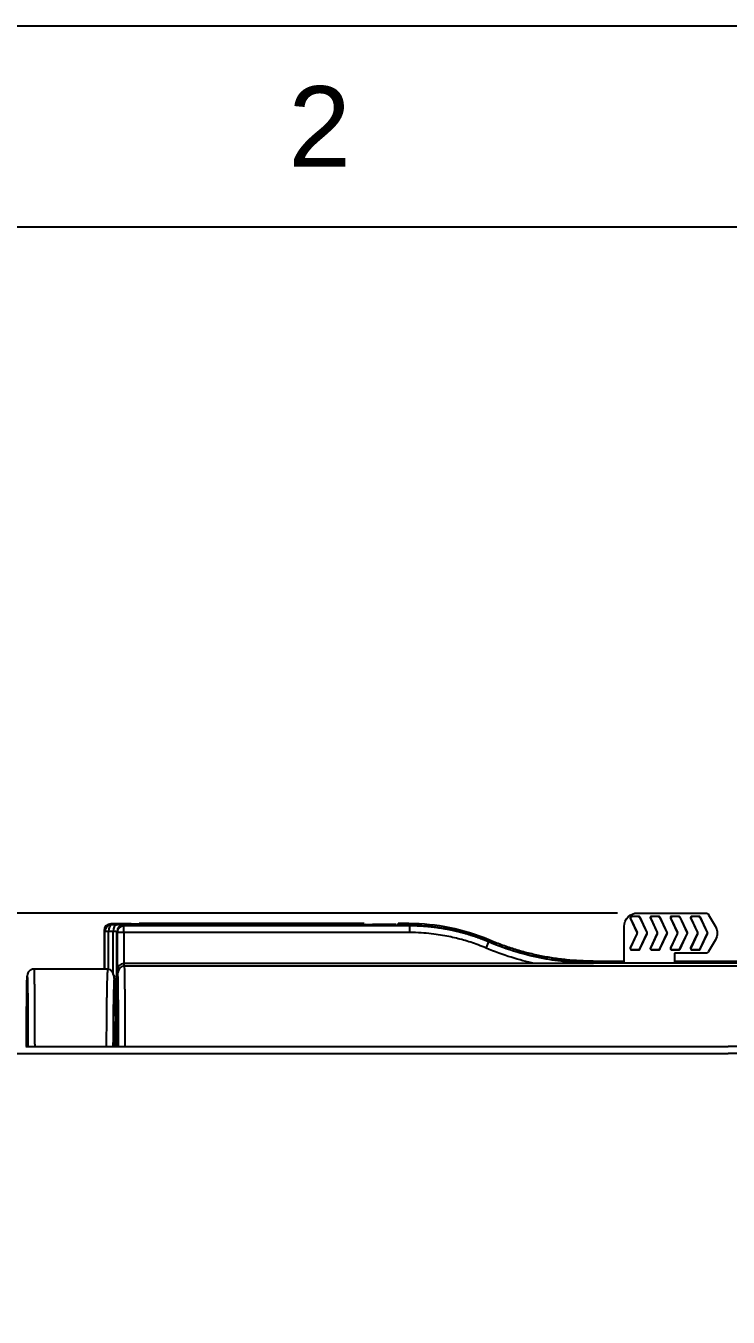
# Model space of a CAD drawing. Header units: millimetres. Extents: x 1301 to 1721, y -207 to 90.
# Drawn here: x 1371.1 to 1406, y 26.1 to 90.3 of the extents above; entities that cross this region are included whole.
import ezdxf

# ---------------------------------------------------------------- set-up
doc = ezdxf.new("R2010")
doc.units = ezdxf.units.MM
doc.layers.add('DIM', color=5, linetype='Continuous')
doc.layers.add('FORM', color=7, linetype='Continuous')
doc.styles.get("Standard").update_dxf_attribs({"font": 'arial.ttf'})
doc.dimstyles.new('사본 Standard', dxfattribs={"dimtxt": 2.5, "dimasz": 3, "dimexe": 1, "dimexo": 1, "dimgap": 0.9, "dimtad": 1, "dimdec": 1, "dimdsep": 46, "dimtxsty": 'Standard', "dimcen": 0.09, "dimclrd": 3, "dimclre": 3, "dimclrt": 2, "dimadec": 0, "dimazin": 0, "dimtfac": 1, "dimtdec": 1, "dimtmove": 0, "dimatfit": 3, "dimfxl": 1.25, "dimtolj": 1, "dimtzin": 0, "dimarcsym": 1})

# ---------------------------------------------------------------- blocks, each defined once
blk = doc.blocks.new('*D25')
at = {"layer": 'Defpoints', "color": 0, "transparency": 16777216}
for p in [(1401.494, 46.237), (1323.219, -117.69), (1405.994, -117.69)]:
    blk.add_point(p, dxfattribs=at)
at = {"layer": 'DIM', "linetype": 'ByBlock', "lineweight": -2, "transparency": 16777216}
for p, q in [((1400.494, 46.237), (1322.219, 46.237)), ((1323.219, 43.237), (1323.219, -114.69)), ((1404.994, -117.69), (1322.219, -117.69))]:
    blk.add_line(p, q, dxfattribs=at)
at = {"layer": 'DIM', "transparency": 16777216}
for points in [[(1322.719, 43.237), (1323.719, 43.237), (1323.219, 46.237)], [(1322.719, -114.69), (1323.719, -114.69), (1323.219, -117.69)]]:
    blk.add_solid(points, dxfattribs=at)
at = {"layer": 'DIM', "transparency": 16777216, "insert": (1320.188, -35.727), "char_height": 3, "attachment_point": 5, "rotation": 90}
blk.add_mtext('\\A1;491.7', dxfattribs=at)

msp = doc.modelspace()

# ---------------------------------------------------------------- linework, layer by layer
for p, q in [((1401.494, 46.237), (1404.88, 46.237)), ((1375.327, 45.709), (1376.327, 45.709)), ((1375.353, 45.657), (1375.327, 45.709)), ((1375.586, 45.653), (1375.353, 45.657)), ((1375.683, 45.664), (1375.655, 45.694)), ((1375.655, 45.665), (1375.655, 45.694)), ((1375.655, 45.694), (1376.327, 45.694)), ((1376.321, 45.653), (1375.655, 45.665)), ((1376.727, 45.686), (1375.894, 45.686)), ((1375.894, 45.686), (1375.894, 45.669)), ((1375.894, 45.661), (1375.894, 45.669)), ((1375.894, 45.669), (1376.561, 45.658)), ((1375.963, 45.598), (1375.955, 45.632)), ((1390.171, 45.598), (1375.963, 45.598)), ((1375.963, 45.265), (1375.963, 45.598)), ((1376.359, 45.616), (1376.321, 45.653)), ((1376.321, 45.616), (1376.321, 45.653)), ((1388.833, 45.616), (1376.321, 45.616)), ((1376.327, 45.709), (1376.35, 45.686)), ((1376.327, 45.694), (1376.327, 45.709)), ((1376.327, 45.694), (1376.335, 45.686)), ((1376.561, 45.658), (1376.561, 45.618)), ((1376.561, 45.616), (1376.561, 45.618)), ((1376.561, 45.618), (1388.594, 45.618)), ((1387.897, 45.709), (1376.727, 45.709)), ((1376.727, 45.709), (1376.727, 45.686)), ((1387.897, 45.709), (1387.927, 45.649)), ((1388.594, 45.649), (1387.927, 45.649)), ((1388.302, 45.649), (1388.327, 45.674)), ((1388.32, 45.649), (1388.327, 45.657)), ((1389.494, 45.674), (1388.327, 45.674)), ((1388.327, 45.674), (1388.327, 45.657)), ((1388.327, 45.657), (1388.833, 45.657)), ((1388.594, 45.618), (1388.594, 45.649)), ((1388.594, 45.616), (1388.594, 45.618)), ((1388.794, 45.616), (1388.833, 45.657)), ((1388.833, 45.657), (1388.833, 45.616)), ((1389.494, 45.616), (1389.494, 45.674)), ((1390.141, 45.616), (1389.494, 45.616)), ((1389.591, 45.709), (1389.561, 45.649)), ((1389.561, 45.649), (1389.561, 45.618)), ((1389.561, 45.618), (1390.132, 45.618)), ((1389.561, 45.616), (1389.561, 45.618)), ((1390.132, 45.709), (1389.591, 45.709)), ((1390.132, 45.618), (1390.132, 45.709)), ((1390.171, 45.265), (1390.171, 45.598)), ((1401.145, 45.967), (1401.131, 45.975)), ((1401.131, 45.975), (1401.463, 45.265)), ((1401.145, 45.967), (1401.472, 45.265)), ((1401.205, 46.061), (1401.192, 46.07)), ((1401.545, 46.07), (1401.192, 46.07)), ((1401.539, 46.061), (1401.205, 46.061)), ((1401.539, 46.061), (1401.545, 46.07)), ((1401.6, 46.023), (1401.605, 46.032)), ((1401.6, 46.023), (1401.953, 45.265)), ((1401.963, 45.265), (1401.605, 46.032)), ((1402.145, 45.967), (1402.131, 45.975)), ((1402.131, 45.975), (1402.463, 45.265)), ((1402.145, 45.967), (1402.472, 45.265)), ((1402.205, 46.061), (1402.192, 46.07)), ((1402.545, 46.07), (1402.192, 46.07)), ((1402.539, 46.061), (1402.205, 46.061)), ((1402.539, 46.061), (1402.545, 46.07)), ((1402.6, 46.023), (1402.605, 46.032)), ((1402.6, 46.023), (1402.953, 45.265)), ((1402.963, 45.265), (1402.605, 46.032)), ((1403.145, 45.967), (1403.131, 45.975)), ((1403.131, 45.975), (1403.463, 45.265)), ((1403.145, 45.967), (1403.472, 45.265)), ((1403.205, 46.061), (1403.192, 46.07)), ((1403.545, 46.07), (1403.192, 46.07)), ((1403.539, 46.061), (1403.205, 46.061)), ((1403.539, 46.061), (1403.545, 46.07)), ((1403.6, 46.023), (1403.605, 46.032)), ((1403.6, 46.023), (1403.953, 45.265)), ((1403.963, 45.265), (1403.605, 46.032)), ((1404.145, 45.967), (1404.131, 45.975)), ((1404.131, 45.975), (1404.463, 45.265)), ((1404.145, 45.967), (1404.472, 45.265)), ((1404.205, 46.061), (1404.192, 46.07)), ((1404.545, 46.07), (1404.192, 46.07)), ((1404.539, 46.061), (1404.205, 46.061)), ((1404.539, 46.061), (1404.545, 46.07)), ((1404.6, 46.023), (1404.605, 46.032)), ((1404.6, 46.023), (1404.953, 45.265)), ((1404.963, 45.265), (1404.605, 46.032)), ((1405.024, 46.153), (1405.361, 45.57)), ((1374.994, 43.444), (1374.994, 45.376)), ((1375.02, 45.324), (1374.994, 45.376)), ((1375.02, 43.444), (1375.02, 45.324)), ((1375.204, 45.324), (1375.02, 45.324)), ((1375.204, 43.431), (1375.204, 45.324)), ((1375.437, 45.32), (1375.204, 45.324)), ((1375.437, 43.186), (1375.437, 45.32)), ((1375.63, 45.265), (1375.621, 45.299)), ((1375.621, 39.594), (1375.621, 45.299)), ((1375.963, 45.265), (1375.63, 45.265)), ((1375.63, 45.265), (1375.63, 43.403)), ((1390.171, 45.265), (1375.963, 45.265)), ((1400.827, 43.754), (1400.827, 45.57)), ((1401.463, 45.209), (1401.131, 44.498)), ((1401.145, 44.507), (1401.472, 45.209)), ((1401.463, 45.265), (1401.472, 45.265)), ((1401.463, 45.209), (1401.472, 45.209)), ((1401.6, 44.45), (1401.953, 45.209)), ((1401.605, 44.442), (1401.963, 45.209)), ((1401.953, 45.265), (1401.963, 45.265)), ((1401.953, 45.209), (1401.963, 45.209)), ((1402.463, 45.209), (1402.131, 44.498)), ((1402.145, 44.507), (1402.472, 45.209)), ((1402.463, 45.265), (1402.472, 45.265)), ((1402.463, 45.209), (1402.472, 45.209)), ((1402.6, 44.45), (1402.953, 45.209)), ((1402.605, 44.442), (1402.963, 45.209)), ((1402.953, 45.265), (1402.963, 45.265)), ((1402.953, 45.209), (1402.963, 45.209)), ((1403.463, 45.209), (1403.131, 44.498)), ((1403.145, 44.507), (1403.472, 45.209)), ((1403.463, 45.265), (1403.472, 45.265)), ((1403.463, 45.209), (1403.472, 45.209)), ((1403.6, 44.45), (1403.953, 45.209)), ((1403.605, 44.442), (1403.963, 45.209)), ((1403.953, 45.265), (1403.963, 45.265)), ((1403.953, 45.209), (1403.963, 45.209)), ((1404.463, 45.209), (1404.131, 44.498)), ((1404.145, 44.507), (1404.472, 45.209)), ((1404.463, 45.265), (1404.472, 45.265)), ((1404.463, 45.209), (1404.472, 45.209)), ((1404.6, 44.45), (1404.953, 45.209)), ((1404.605, 44.442), (1404.963, 45.209)), ((1404.953, 45.265), (1404.963, 45.265)), ((1404.953, 45.209), (1404.963, 45.209)), ((1393.961, 44.493), (1394.092, 44.8)), ((1394.063, 44.818), (1394.099, 44.902)), ((1401.145, 44.507), (1401.131, 44.498)), ((1401.205, 44.412), (1401.192, 44.403)), ((1401.192, 44.403), (1401.545, 44.403)), ((1401.539, 44.412), (1401.205, 44.412)), ((1401.539, 44.412), (1401.545, 44.403)), ((1401.6, 44.45), (1401.605, 44.442)), ((1402.145, 44.507), (1402.131, 44.498)), ((1402.205, 44.412), (1402.192, 44.403)), ((1402.192, 44.403), (1402.545, 44.403)), ((1402.539, 44.412), (1402.205, 44.412)), ((1402.539, 44.412), (1402.545, 44.403)), ((1402.6, 44.45), (1402.605, 44.442)), ((1403.145, 44.507), (1403.131, 44.498)), ((1403.205, 44.412), (1403.192, 44.403)), ((1403.192, 44.403), (1403.545, 44.403)), ((1403.539, 44.412), (1403.205, 44.412)), ((1403.539, 44.412), (1403.545, 44.403)), ((1403.6, 44.45), (1403.605, 44.442)), ((1404.145, 44.507), (1404.131, 44.498)), ((1404.205, 44.412), (1404.192, 44.403)), ((1404.192, 44.403), (1404.545, 44.403)), ((1404.539, 44.412), (1404.205, 44.412)), ((1404.539, 44.412), (1404.545, 44.403)), ((1404.6, 44.45), (1404.605, 44.442)), ((1405.361, 44.903), (1405.024, 44.32)), ((1375.995, 43.608), (1375.965, 43.725)), ((1396.367, 43.725), (1375.965, 43.725)), ((1399.291, 43.845), (1400.827, 43.845)), ((1399.291, 43.754), (1412.696, 43.754)), ((1399.291, 43.754), (1399.661, 43.754)), ((1399.661, 43.754), (1399.661, 43.812)), ((1399.661, 43.812), (1400.827, 43.812)), ((1403.327, 44.237), (1403.327, 43.754)), ((1404.88, 44.237), (1403.327, 44.237)), ((1403.327, 43.845), (1408.66, 43.845)), ((1375.16, 43.445), (1371.448, 43.445)), ((1375.662, 43.275), (1375.63, 43.403)), ((1375.995, 43.608), (1435.993, 43.608)), ((1371.158, 42.77), (1371.158, 41.65)), ((1371.163, 41.65), (1371.163, 42.77)), ((1375.648, 42.695), (1375.63, 42.695)), ((1375.63, 41.26), (1375.63, 42.695)), ((1375.632, 42.895), (1375.646, 42.837)), ((1371.158, 41.82), (1371.138, 41.82)), ((1371.145, 41.03), (1371.138, 41.82)), ((1371.183, 41.832), (1371.176, 41.038)), ((1371.135, 41.466), (1371.142, 40.676)), ((1371.181, 41.65), (1371.163, 41.65)), ((1371.179, 40.685), (1371.186, 41.479)), ((1375.634, 41.26), (1375.63, 41.26)), ((1371.19, 40.685), (1371.179, 40.685))]:
    msp.add_line(p, q)
at = {"extrusion": (6.12323e-17, -1.38778e-14, -1)}
msp.add_arc((-1401.494, 45.57), 0.667, 0, 90, dxfattribs=at)
at = {"extrusion": (0, 0, -1)}
for centre, radius, start, end in [((-1404.88, 46.07), 0.167, 90, 150), ((-1404.783, 45.237), 0.667, 150, 210), ((-1404.88, 44.403), 0.167, 210, 270)]:
    msp.add_arc(centre, radius, start, end, dxfattribs=at)
for radius in [10.153, 10.061]:
    msp.add_arc((1390.132, 35.556), radius, 67.00062, 90)
for centre, major_axis, ratio, start_param, end_param in [((1375.327, 45.375), (-0.149, 0.298), 0.999239, 5.176219, 6.746407), ((1401.206, 45.994), (0.057, -0.0363), 0.987001, 2.143974, 4.139212), ((1401.539, 45.994), (-0.036, -0.0565), 0.994663, 2.576783, 3.706402), ((1402.206, 45.994), (0.057, -0.0363), 0.987001, 2.143974, 4.139212), ((1402.539, 45.994), (-0.036, -0.0565), 0.994663, 2.576783, 3.706402), ((1403.206, 45.994), (0.057, -0.0363), 0.987001, 2.143974, 4.139212), ((1403.539, 45.994), (-0.036, -0.0565), 0.994663, 2.576783, 3.706402), ((1404.206, 45.994), (0.057, -0.0363), 0.987001, 2.143974, 4.139212), ((1404.539, 45.994), (-0.036, -0.0565), 0.994663, 2.576783, 3.706402), ((1401.206, 44.479), (0.057, 0.0363), 0.987001, 2.143974, 4.139212), ((1401.539, 44.479), (-0.036, 0.0565), 0.994663, 2.576783, 3.706402), ((1402.206, 44.479), (0.057, 0.0363), 0.987001, 2.143974, 4.139212), ((1402.539, 44.479), (-0.036, 0.0565), 0.994663, 2.576783, 3.706402), ((1403.206, 44.479), (0.057, 0.0363), 0.987001, 2.143974, 4.139212), ((1403.539, 44.479), (-0.036, 0.0565), 0.994663, 2.576783, 3.706402), ((1404.206, 44.479), (0.057, 0.0363), 0.987001, 2.143974, 4.139212), ((1404.539, 44.479), (-0.036, 0.0565), 0.994663, 2.576783, 3.706402)]:
    msp.add_ellipse(centre, major_axis=major_axis, ratio=ratio, start_param=start_param, end_param=end_param, dxfattribs=at)
for centre, major_axis, ratio, start_param, end_param in [((1375.353, 45.324), (-0.298, -0.149), 0.999239, 4.249168, 5.819355), ((1375.353, 45.324), (-0.006, -0.333), 0.447159, 3.18062, 4.720196), ((1375.586, 45.32), (-0.006, -0.333), 0.447159, 3.18062, 4.720195), ((1375.955, 45.299), (-0.323, -0.081), 0.999353, 4.467652, 6.038147), ((1375.963, 45.265), (0.323, 0.081), 0.999353, 1.32606, 2.896551), ((1401.192, 46.003), (0.057, -0.0363), 0.987001, 2.143974, 4.139212), ((1401.545, 46.003), (-0.036, -0.0565), 0.994663, 2.576783, 3.706402), ((1402.192, 46.003), (0.057, -0.0363), 0.987001, 2.143974, 4.139212), ((1402.545, 46.003), (-0.036, -0.0565), 0.994663, 2.576783, 3.706402), ((1403.192, 46.003), (0.057, -0.0363), 0.987001, 2.143974, 4.139212), ((1403.545, 46.003), (-0.036, -0.0565), 0.994663, 2.576783, 3.706402), ((1404.192, 46.003), (0.057, -0.0363), 0.987001, 2.143974, 4.139212), ((1404.545, 46.003), (-0.036, -0.0565), 0.994663, 2.576783, 3.706402), ((1401.412, 45.237), (-0.067, 0), 0.995373, 2.707034, 3.576151), ((1401.902, 45.237), (-0.067, 0), 0.995373, 2.707034, 3.576151), ((1402.412, 45.237), (-0.067, 0), 0.995373, 2.707034, 3.576151), ((1402.902, 45.237), (-0.067, 0), 0.995373, 2.707034, 3.576151), ((1403.412, 45.237), (-0.067, 0), 0.995373, 2.707034, 3.576151), ((1403.902, 45.237), (-0.067, 0), 0.995373, 2.707034, 3.576151), ((1404.412, 45.237), (-0.067, 0), 0.995373, 2.707034, 3.576151), ((1404.902, 45.237), (-0.067, 0), 0.995373, 2.707034, 3.576151), ((1401.192, 44.47), (0.057, 0.0363), 0.987001, 2.143974, 4.139212), ((1401.545, 44.47), (-0.036, 0.0565), 0.994663, 2.576783, 3.706402), ((1402.192, 44.47), (0.057, 0.0363), 0.987001, 2.143974, 4.139212), ((1402.545, 44.47), (-0.036, 0.0565), 0.994663, 2.576783, 3.706402), ((1403.192, 44.47), (0.057, 0.0363), 0.987001, 2.143974, 4.139212), ((1403.545, 44.47), (-0.036, 0.0565), 0.994663, 2.576783, 3.706402), ((1404.192, 44.47), (0.057, 0.0363), 0.987001, 2.143974, 4.139212), ((1404.545, 44.47), (-0.036, 0.0565), 0.994663, 2.576783, 3.706402), ((1375.963, 43.403), (0.331, 0.041), 0.964653, 1.448427, 3.014709), ((1375.995, 43.275), (-0.323, -0.081), 0.999353, 4.467652, 6.038144), ((1371.161, 38.945), (0, 3.833), 0.008727, 0.065264, 0.722384), ((1371.161, 38.945), (0, 3.833), 0.008727, 5.5653, 6.217922), ((1375.632, 42.695), (0, 0.2), 0.008727, 6.248279, 7.853982), ((1375.661, 38.945), (0, 3.833), 0.008727, 0.414221, 0.959162), ((1375.646, 42.637), (0, 0.2), 0.008727, 3.555813, 6.248279), ((1375.661, 38.945), (0, 3.392), 0.008727, 0, 1.377048), ((1375.661, 38.945), (0, 3.392), 0.008727, 4.908199, 6.283185), ((1371.161, 38.945), (0, 3.833), 0.008727, 0.852911, 1.39837), ((1371.161, 38.945), (0, 2.717), 0.008727, 0.092155, 0.695493), ((1371.161, 38.945), (0, 2.717), 0.008727, 5.592192, 6.19103), ((1371.161, 38.945), (0, 3.833), 0.008727, 4.885359, 5.434773), ((1375.632, 41.26), (0, 0.2), 0.008727, 1.570796, 4.100754), ((1371.161, 38.945), (0, 2.717), 0.008727, 0.879803, 1.328819), ((1371.161, 38.945), (0, 1.883), 0.008727, 0, 1.216729), ((1371.161, 38.945), (0, 1.883), 0.008727, 5.075243, 6.283185), ((1371.161, 38.945), (0, 2.717), 0.008727, 4.959319, 5.407882), ((1375.494, 38.945), (0, 1.883), 0.017455, 0, 1.207942), ((1375.494, 38.945), (0, 1.883), 0.017455, 5.066456, 6.283185)]:
    msp.add_ellipse(centre, major_axis=major_axis, ratio=ratio, start_param=start_param, end_param=end_param)
at = {"extrusion": (6.12323e-17, -1.38778e-14, -1)}
for centre in [(1401.402, 45.237), (1401.892, 45.237), (1402.402, 45.237), (1402.892, 45.237), (1403.402, 45.237), (1403.892, 45.237), (1404.402, 45.237), (1404.892, 45.237)]:
    msp.add_ellipse(centre, major_axis=(-0.067, 0), ratio=0.995373, start_param=2.707034, end_param=3.576151, dxfattribs=at)
for points, degree in [([(1375.746, 45.649), (1375.638, 45.653), (1375.533, 45.63)], 2), ([(1390.171, 45.598), (1390.166, 45.601), (1390.156, 45.607), (1390.146, 45.613), (1390.141, 45.616)], 3), ([(1375.963, 45.265), (1375.965, 43.725)], 1), ([(1393.961, 44.493), (1393.831, 44.549), (1393.573, 44.652), (1393.194, 44.784), (1392.839, 44.893), (1392.491, 44.985), (1392.117, 45.07), (1391.705, 45.146), (1391.249, 45.209), (1390.743, 45.253), (1390.368, 45.265), (1390.171, 45.265)], 3), ([(1396.367, 43.725), (1395.994, 43.807), (1395.219, 44.01), (1394.388, 44.312), (1393.961, 44.493)], 3), ([(1394.092, 44.8), (1394.087, 44.803), (1394.077, 44.809), (1394.068, 44.815), (1394.063, 44.818)], 3), ([(1399.291, 43.754), (1399.291, 43.784), (1399.291, 43.815), (1399.291, 43.845)], 3), ([(1399.32, 43.736), (1399.311, 43.742), (1399.301, 43.748), (1399.291, 43.754)], 3), ([(1375.698, 39.599), (1375.698, 39.771), (1375.697, 39.941), (1375.697, 40.109)], 3), ([(1370.588, 39.259), (1382.389, 39.259), (1394.192, 39.259), (1405.994, 39.259)], 3), ([(1371.091, 39.594), (1373.847, 39.594), (1379.435, 39.594), (1388.024, 39.594), (1396.889, 39.594), (1402.934, 39.594), (1405.994, 39.594)], 3), ([(1440.897, 39.594), (1438.141, 39.594), (1432.553, 39.594), (1423.963, 39.594), (1415.099, 39.594), (1409.054, 39.594), (1405.994, 39.594)], 3), ([(1441.4, 39.259), (1429.599, 39.259), (1417.795, 39.259), (1405.994, 39.259)], 3)]:
    msp.add_open_spline(points, degree=degree)
for points, degree, knots in [([(1375.746, 45.649), (1375.739, 45.649), (1375.726, 45.65), (1375.704, 45.65), (1375.683, 45.651), (1375.663, 45.651), (1375.645, 45.652), (1375.628, 45.652), (1375.612, 45.653), (1375.599, 45.653), (1375.59, 45.653), (1375.586, 45.653)], 3, [0, 0, 0, 0, 0.13794, 0.285351, 0.421464, 0.546247, 0.659682, 0.761765, 0.852503, 0.931909, 1, 1, 1, 1]), ([(1375.955, 45.632), (1375.955, 45.632), (1375.955, 45.633), (1375.954, 45.633), (1375.954, 45.633), (1375.954, 45.633), (1375.953, 45.634), (1375.953, 45.634), (1375.952, 45.634), (1375.952, 45.634), (1375.951, 45.635), (1375.95, 45.635), (1375.949, 45.635), (1375.949, 45.635), (1375.947, 45.636), (1375.946, 45.636), (1375.945, 45.636), (1375.944, 45.636), (1375.943, 45.637), (1375.941, 45.637), (1375.94, 45.637), (1375.938, 45.637), (1375.937, 45.638), (1375.935, 45.638), (1375.933, 45.638), (1375.931, 45.638), (1375.929, 45.639), (1375.927, 45.639), (1375.925, 45.639), (1375.923, 45.639), (1375.921, 45.639), (1375.919, 45.64), (1375.916, 45.64), (1375.914, 45.64), (1375.911, 45.64), (1375.909, 45.641), (1375.906, 45.641), (1375.904, 45.641), (1375.901, 45.641), (1375.898, 45.642), (1375.895, 45.642), (1375.886, 45.643), (1375.869, 45.644), (1375.848, 45.645), (1375.832, 45.646), (1375.821, 45.646), (1375.808, 45.647), (1375.792, 45.647), (1375.772, 45.648), (1375.756, 45.649), (1375.747, 45.649), (1375.746, 45.649)], 3, [0, 0, 0, 0, 0.013309, 0.026623, 0.03994, 0.053262, 0.066587, 0.079915, 0.093246, 0.10658, 0.119917, 0.133256, 0.146598, 0.159941, 0.173286, 0.186632, 0.199979, 0.213328, 0.226677, 0.240026, 0.253376, 0.266725, 0.280075, 0.293424, 0.306772, 0.32012, 0.333467, 0.346813, 0.360157, 0.373501, 0.386844, 0.400185, 0.413526, 0.426867, 0.440206, 0.453545, 0.466883, 0.480221, 0.493558, 0.506895, 0.520231, 0.533567, 0.630634, 0.727676, 0.752681, 0.785473, 0.826056, 0.874435, 0.930621, 0.992458, 1, 1, 1, 1]), ([(1394.063, 44.818), (1393.753, 44.949), (1393.438, 45.065), (1392.958, 45.214), (1392.797, 45.259), (1392.594, 45.312), (1392.553, 45.322), (1392.471, 45.342), (1392.43, 45.351), (1392.308, 45.38), (1392.225, 45.397), (1391.979, 45.448), (1391.813, 45.477), (1391.564, 45.515), (1391.481, 45.526), (1391.356, 45.542), (1391.314, 45.547), (1391.231, 45.557), (1391.189, 45.561), (1390.813, 45.599), (1390.478, 45.616), (1390.141, 45.616)], 3, [0, 0, 0, 0, 0.25, 0.25, 0.375, 0.375, 0.40625, 0.40625, 0.4375, 0.4375, 0.5, 0.5, 0.625, 0.625, 0.6875, 0.6875, 0.71875, 0.71875, 0.75, 0.75, 1, 1, 1, 1]), ([(1394.092, 44.8), (1394.083, 44.804), (1394.065, 44.812), (1394.038, 44.823), (1394.011, 44.834), (1393.984, 44.845), (1393.957, 44.856), (1393.93, 44.867), (1393.903, 44.878), (1393.876, 44.889), (1393.849, 44.9), (1393.822, 44.91), (1393.795, 44.921), (1393.768, 44.931), (1393.742, 44.941), (1393.715, 44.951), (1393.688, 44.961), (1393.661, 44.971), (1393.635, 44.981), (1393.608, 44.991), (1393.581, 45.001), (1393.554, 45.01), (1393.528, 45.02), (1393.501, 45.029), (1393.475, 45.038), (1393.448, 45.048), (1393.422, 45.057), (1393.395, 45.066), (1393.369, 45.075), (1393.342, 45.084), (1393.316, 45.092), (1393.289, 45.101), (1393.263, 45.11), (1393.237, 45.118), (1393.21, 45.126), (1393.184, 45.135), (1393.158, 45.143), (1393.132, 45.151), (1393.105, 45.159), (1393.079, 45.167), (1393.053, 45.175), (1393.027, 45.183), (1393.001, 45.191), (1392.975, 45.198), (1392.949, 45.206), (1392.923, 45.213), (1392.897, 45.221), (1392.871, 45.228), (1392.845, 45.235), (1392.819, 45.242), (1392.793, 45.249), (1392.768, 45.256), (1392.742, 45.263), (1392.716, 45.27), (1392.691, 45.276), (1392.665, 45.283), (1392.639, 45.29), (1392.614, 45.296), (1392.588, 45.302), (1392.563, 45.309), (1392.537, 45.315), (1392.512, 45.321), (1392.486, 45.327), (1392.461, 45.333), (1392.436, 45.339), (1392.41, 45.345), (1392.385, 45.351), (1392.36, 45.356), (1392.335, 45.362), (1392.31, 45.367), (1392.285, 45.373), (1392.26, 45.378), (1392.235, 45.383), (1392.21, 45.389), (1392.185, 45.394), (1392.16, 45.399), (1392.135, 45.404), (1392.11, 45.409), (1392.085, 45.414), (1392.061, 45.418), (1392.036, 45.423), (1392.011, 45.428), (1391.987, 45.432), (1391.962, 45.437), (1391.938, 45.441), (1391.913, 45.446), (1391.889, 45.45), (1391.864, 45.454), (1391.84, 45.458), (1391.816, 45.462), (1391.791, 45.466), (1391.767, 45.47), (1391.743, 45.474), (1391.719, 45.478), (1391.695, 45.482), (1391.671, 45.485), (1391.647, 45.489), (1391.623, 45.492), (1391.599, 45.496), (1391.575, 45.499), (1391.551, 45.503), (1391.528, 45.506), (1391.504, 45.509), (1391.48, 45.512), (1391.457, 45.515), (1391.433, 45.518), (1391.409, 45.521), (1391.386, 45.524), (1391.363, 45.527), (1391.339, 45.53), (1391.316, 45.532), (1391.292, 45.535), (1391.269, 45.538), (1391.246, 45.54), (1391.223, 45.543), (1391.2, 45.545), (1391.177, 45.547), (1391.154, 45.55), (1391.131, 45.552), (1391.108, 45.554), (1391.085, 45.556), (1391.062, 45.558), (1391.039, 45.56), (1391.017, 45.562), (1390.994, 45.564), (1390.971, 45.566), (1390.949, 45.568), (1390.926, 45.57), (1390.904, 45.571), (1390.881, 45.573), (1390.859, 45.574), (1390.837, 45.576), (1390.814, 45.577), (1390.792, 45.579), (1390.77, 45.58), (1390.748, 45.581), (1390.726, 45.583), (1390.704, 45.584), (1390.682, 45.585), (1390.66, 45.586), (1390.638, 45.587), (1390.616, 45.588), (1390.595, 45.589), (1390.573, 45.59), (1390.551, 45.591), (1390.53, 45.592), (1390.508, 45.592), (1390.487, 45.593), (1390.465, 45.594), (1390.444, 45.594), (1390.423, 45.595), (1390.401, 45.595), (1390.38, 45.596), (1390.359, 45.596), (1390.338, 45.597), (1390.317, 45.597), (1390.296, 45.597), (1390.275, 45.597), (1390.254, 45.598), (1390.233, 45.598), (1390.212, 45.598), (1390.191, 45.598), (1390.178, 45.598), (1390.171, 45.598)], 3, [0, 0, 0, 0, 0.007287, 0.01456, 0.02182, 0.029066, 0.0363, 0.043519, 0.050726, 0.057919, 0.065098, 0.072264, 0.079417, 0.086556, 0.093682, 0.100794, 0.107893, 0.114979, 0.12205, 0.129109, 0.136154, 0.143185, 0.150203, 0.157208, 0.164199, 0.171176, 0.178141, 0.185091, 0.192029, 0.198952, 0.205863, 0.21276, 0.219643, 0.226513, 0.23337, 0.240213, 0.247042, 0.253859, 0.260661, 0.267451, 0.274227, 0.280989, 0.287738, 0.294473, 0.301195, 0.307904, 0.314599, 0.321281, 0.327949, 0.334604, 0.341245, 0.347873, 0.354488, 0.361089, 0.367676, 0.37425, 0.380811, 0.387358, 0.393892, 0.400412, 0.406919, 0.413413, 0.419893, 0.426359, 0.432812, 0.439252, 0.445678, 0.452091, 0.45849, 0.464876, 0.471249, 0.477608, 0.483953, 0.490285, 0.496604, 0.502909, 0.509201, 0.515479, 0.521744, 0.527996, 0.534234, 0.540458, 0.546669, 0.552867, 0.559051, 0.565222, 0.571379, 0.577523, 0.583654, 0.589771, 0.595874, 0.601964, 0.608041, 0.614104, 0.620154, 0.62619, 0.632213, 0.638223, 0.644219, 0.650201, 0.65617, 0.662126, 0.668068, 0.673997, 0.679912, 0.685814, 0.691703, 0.697578, 0.703439, 0.709287, 0.715122, 0.720943, 0.726751, 0.732545, 0.738326, 0.744094, 0.749848, 0.755588, 0.761315, 0.767029, 0.772729, 0.778416, 0.784089, 0.789749, 0.795395, 0.801028, 0.806648, 0.812254, 0.817847, 0.823426, 0.828992, 0.834544, 0.840083, 0.845609, 0.851121, 0.85662, 0.862105, 0.867577, 0.873036, 0.878481, 0.883912, 0.889331, 0.894735, 0.900127, 0.905504, 0.910869, 0.91622, 0.921557, 0.926881, 0.932191, 0.937488, 0.942772, 0.948042, 0.953299, 0.958542, 0.963771, 0.968987, 0.97419, 0.979379, 0.984554, 0.989716, 0.994865, 1, 1, 1, 1]), ([(1375.621, 45.299), (1375.621, 45.299), (1375.621, 45.3), (1375.621, 45.3), (1375.621, 45.3), (1375.621, 45.301), (1375.62, 45.301), (1375.62, 45.301), (1375.619, 45.302), (1375.619, 45.302), (1375.618, 45.302), (1375.617, 45.303), (1375.617, 45.303), (1375.616, 45.303), (1375.615, 45.304), (1375.614, 45.304), (1375.613, 45.304), (1375.612, 45.304), (1375.611, 45.305), (1375.61, 45.305), (1375.608, 45.305), (1375.607, 45.306), (1375.606, 45.306), (1375.604, 45.306), (1375.603, 45.307), (1375.601, 45.307), (1375.6, 45.307), (1375.598, 45.307), (1375.597, 45.308), (1375.595, 45.308), (1375.593, 45.308), (1375.592, 45.308), (1375.59, 45.309), (1375.588, 45.309), (1375.586, 45.309), (1375.584, 45.309), (1375.582, 45.31), (1375.58, 45.31), (1375.578, 45.31), (1375.576, 45.31), (1375.574, 45.311), (1375.572, 45.311), (1375.57, 45.311), (1375.568, 45.311), (1375.566, 45.312), (1375.564, 45.312), (1375.561, 45.312), (1375.559, 45.312), (1375.557, 45.313), (1375.555, 45.313), (1375.552, 45.313), (1375.55, 45.313), (1375.548, 45.313), (1375.545, 45.314), (1375.543, 45.314), (1375.541, 45.314), (1375.538, 45.314), (1375.536, 45.314), (1375.533, 45.315), (1375.531, 45.315), (1375.529, 45.315), (1375.526, 45.315), (1375.524, 45.315), (1375.521, 45.315), (1375.519, 45.316), (1375.516, 45.316), (1375.514, 45.316), (1375.511, 45.316), (1375.509, 45.316), (1375.506, 45.316), (1375.504, 45.317), (1375.501, 45.317), (1375.499, 45.317), (1375.496, 45.317), (1375.494, 45.317), (1375.491, 45.317), (1375.489, 45.318), (1375.486, 45.318), (1375.484, 45.318), (1375.481, 45.318), (1375.479, 45.318), (1375.476, 45.318), (1375.474, 45.318), (1375.471, 45.318), (1375.469, 45.319), (1375.466, 45.319), (1375.464, 45.319), (1375.461, 45.319), (1375.459, 45.319), (1375.456, 45.319), (1375.454, 45.319), (1375.451, 45.319), (1375.449, 45.319), (1375.447, 45.32), (1375.444, 45.32), (1375.442, 45.32), (1375.44, 45.32), (1375.438, 45.32), (1375.437, 45.32)], 3, [0, 0, 0, 0, 0.013658, 0.027248, 0.040769, 0.054223, 0.067608, 0.080924, 0.094173, 0.107353, 0.120465, 0.133508, 0.146484, 0.159391, 0.17223, 0.185, 0.197703, 0.210337, 0.222903, 0.2354, 0.247829, 0.260191, 0.272483, 0.284708, 0.296864, 0.308952, 0.320972, 0.332923, 0.344807, 0.356622, 0.368369, 0.380047, 0.391657, 0.403199, 0.414673, 0.426079, 0.437416, 0.448685, 0.459886, 0.471018, 0.482083, 0.493079, 0.504007, 0.514866, 0.525658, 0.536381, 0.547036, 0.557622, 0.568141, 0.578591, 0.588973, 0.599287, 0.609533, 0.61971, 0.629819, 0.63986, 0.649833, 0.659737, 0.669573, 0.679341, 0.689041, 0.698673, 0.708236, 0.717731, 0.727158, 0.736517, 0.745808, 0.75503, 0.764184, 0.77327, 0.782288, 0.791238, 0.800119, 0.808932, 0.817677, 0.826354, 0.834963, 0.843503, 0.851976, 0.86038, 0.868716, 0.876984, 0.885183, 0.893315, 0.901378, 0.909373, 0.9173, 0.925159, 0.93295, 0.940672, 0.948327, 0.955913, 0.963431, 0.970881, 0.978263, 0.985577, 0.992822, 1, 1, 1, 1]), ([(1399.291, 43.754), (1399.067, 43.754), (1398.62, 43.765), (1398.174, 43.799), (1397.84, 43.832), (1397.729, 43.845), (1397.506, 43.873), (1397.395, 43.888), (1397.063, 43.939), (1396.623, 44.017), (1396.186, 44.117), (1395.915, 44.187), (1395.861, 44.201), (1395.753, 44.23), (1395.699, 44.245), (1395.537, 44.291), (1395.43, 44.323), (1395.109, 44.422), (1394.686, 44.566), (1394.269, 44.73), (1394.063, 44.818)], 3, [0, 0, 0, 0, 0.125, 0.25, 0.25, 0.3125, 0.3125, 0.375, 0.375, 0.5, 0.625, 0.625, 0.65625, 0.65625, 0.6875, 0.6875, 0.75, 0.75, 0.875, 1, 1, 1, 1]), ([(1399.32, 43.736), (1399.231, 43.736), (1398.786, 43.74), (1397.944, 43.791), (1396.755, 43.964), (1395.445, 44.283), (1394.552, 44.605), (1394.092, 44.8)], 3, [0, 0, 0, 0, 0.049962, 0.248438, 0.470996, 0.720416, 1, 1, 1, 1]), ([(1399.291, 43.845), (1399.069, 43.845), (1398.625, 43.856), (1397.959, 43.906), (1397.297, 43.99), (1396.641, 44.107), (1395.99, 44.256), (1395.349, 44.438), (1394.717, 44.652), (1394.303, 44.815), (1394.099, 44.902)], 3, [0, 0, 0, 0, 0.124984, 0.249995, 0.375007, 0.500017, 0.625023, 0.750026, 0.875027, 1, 1, 1, 1]), ([(1399.32, 43.736), (1398.817, 43.733), (1398.516, 43.732), (1398.092, 43.729), (1397.755, 43.728), (1397.367, 43.726), (1397.037, 43.726), (1396.674, 43.725), (1396.367, 43.725)], 2, [0, 0, 0, 0.25, 0.25, 0.5, 0.5, 0.75, 0.75, 1, 1, 1]), ([(1371.125, 39.6), (1371.125, 39.743), (1371.126, 40.232), (1371.129, 41.028), (1371.134, 41.889), (1371.142, 42.556), (1371.149, 42.923), (1371.154, 43.04), (1371.155, 43.068)], 3, [0, 0, 0, 0, 0.080936, 0.283166, 0.485395, 0.687625, 0.889854, 1, 1, 1, 1]), ([(1371.155, 43.068), (1371.157, 43.091), (1371.161, 43.136), (1371.169, 43.048), (1371.178, 42.671), (1371.184, 42.179), (1371.187, 41.832), (1371.188, 41.733)], 3, [0, 0, 0, 0, 0.118772, 0.379612, 0.640452, 0.901292, 1, 1, 1, 1]), ([(1371.5, 43.444), (1371.476, 43.445), (1371.43, 43.441), (1371.372, 43.423), (1371.33, 43.402), (1371.302, 43.384), (1371.277, 43.365), (1371.218, 43.31), (1371.189, 43.245), (1371.167, 43.182), (1371.172, 43.153)], 3, [0, 0, 0, 0, 0.085655, 0.163741, 0.199655, 0.235034, 0.272726, 0.316359, 0.616503, 1, 1, 1, 1]), ([(1371.493, 43.445), (1371.494, 43.444), (1371.495, 43.441), (1371.497, 43.42), (1371.499, 43.392), (1371.502, 43.309), (1371.503, 43.254), (1371.507, 43.117), (1371.508, 43.036), (1371.511, 42.895), (1371.512, 42.845), (1371.513, 42.766), (1371.513, 42.725), (1371.514, 42.675), (1371.514, 42.65), (1371.515, 42.637), (1371.515, 42.631), (1371.515, 42.628), (1371.515, 42.626), (1371.515, 42.625), (1371.515, 42.625), (1371.515, 42.625), (1371.515, 42.624), (1371.515, 42.624), (1371.515, 42.624), (1371.516, 42.544), (1371.517, 42.458), (1371.519, 42.276), (1371.52, 42.179), (1371.522, 41.975), (1371.523, 41.867), (1371.524, 41.643), (1371.525, 41.526), (1371.526, 41.282), (1371.527, 41.156), (1371.528, 40.896), (1371.528, 40.762), (1371.529, 40.486), (1371.529, 40.345), (1371.53, 40.058), (1371.53, 39.911), (1371.53, 39.707), (1371.531, 39.652), (1371.531, 39.596)], 3, [0, 0, 0, 0, 0.038176, 0.038176, 0.115931, 0.115931, 0.193685, 0.193685, 0.27144, 0.27144, 0.310317, 0.310317, 0.329756, 0.339475, 0.344335, 0.346765, 0.34798, 0.348587, 0.348891, 0.349043, 0.349119, 0.349157, 0.349176, 0.349176, 0.349195, 0.349195, 0.426949, 0.426949, 0.504704, 0.504704, 0.582458, 0.582458, 0.660213, 0.660213, 0.737967, 0.737967, 0.815722, 0.815722, 0.893476, 0.893476, 0.971231, 0.971231, 1, 1, 1, 1]), ([(1375.167, 43.428), (1375.165, 43.435), (1375.164, 43.44), (1375.161, 43.446), (1375.159, 43.445), (1375.156, 43.437), (1375.151, 43.413), (1375.146, 43.356), (1375.139, 43.252), (1375.136, 43.186), (1375.13, 43.026), (1375.127, 42.933), (1375.122, 42.774), (1375.121, 42.717), (1375.119, 42.628), (1375.118, 42.583), (1375.117, 42.528), (1375.116, 42.5), (1375.116, 42.486), (1375.116, 42.479), (1375.115, 42.475), (1375.115, 42.473), (1375.115, 42.472), (1375.115, 42.472), (1375.115, 42.472), (1375.115, 42.472), (1375.115, 42.471), (1375.115, 42.471), (1375.114, 42.39), (1375.112, 42.303), (1375.109, 42.119), (1375.108, 42.022), (1375.105, 41.819), (1375.102, 41.606), (1375.099, 41.376), (1375.097, 41.138), (1375.096, 41.014), (1375.094, 40.76), (1375.093, 40.63), (1375.092, 40.362), (1375.091, 40.225), (1375.09, 39.946), (1375.089, 39.804), (1375.089, 39.638), (1375.089, 39.617), (1375.089, 39.595)], 3, [0, 0, 0, 0, 0.030386, 0.030386, 0.067262, 0.067262, 0.104138, 0.177889, 0.177889, 0.251641, 0.251641, 0.325393, 0.325393, 0.362269, 0.362269, 0.380707, 0.389926, 0.394535, 0.39684, 0.397992, 0.398568, 0.398857, 0.399001, 0.399073, 0.399109, 0.399127, 0.399127, 0.399145, 0.399145, 0.472896, 0.472896, 0.546648, 0.546648, 0.6204, 0.694152, 0.694152, 0.767903, 0.767903, 0.841655, 0.841655, 0.915407, 0.915407, 0.989158, 0.989158, 1, 1, 1, 1]), ([(1375.507, 42.836), (1375.506, 42.84), (1375.499, 42.965), (1375.466, 43.124), (1375.401, 43.308), (1375.293, 43.421), (1375.201, 43.442), (1375.151, 43.444)], 3, [0, 0, 0, 0, 0.010628, 0.347725, 0.606856, 0.815299, 1, 1, 1, 1]), ([(1375.524, 42.726), (1375.52, 42.832), (1375.51, 43.041), (1375.493, 43.159), (1375.474, 43.001), (1375.456, 42.565), (1375.441, 41.872), (1375.43, 41.031), (1375.424, 40.257), (1375.423, 39.79), (1375.422, 39.595)], 3, [0, 0, 0, 0, 0.092582, 0.226663, 0.360743, 0.494823, 0.628903, 0.762984, 0.897064, 1, 1, 1, 1]), ([(1375.697, 40.109), (1375.697, 40.177), (1375.696, 40.501), (1375.694, 41.058), (1375.69, 41.724), (1375.685, 42.296), (1375.679, 42.752), (1375.673, 43.065), (1375.667, 43.234), (1375.663, 43.269), (1375.662, 43.275)], 3, [0, 0, 0, 0, 0.036491, 0.174135, 0.311779, 0.449423, 0.587067, 0.724712, 0.862356, 1, 1, 1, 1]), ([(1376.031, 39.597), (1376.031, 39.668), (1376.031, 39.741), (1376.031, 39.929), (1376.031, 40.045), (1376.03, 40.28), (1376.03, 40.398), (1376.029, 40.636), (1376.029, 40.755), (1376.028, 40.994), (1376.027, 41.113), (1376.026, 41.35), (1376.026, 41.467), (1376.025, 41.699), (1376.024, 41.813), (1376.022, 42.036), (1376.022, 42.146), (1376.02, 42.357), (1376.019, 42.459), (1376.017, 42.655), (1376.016, 42.748), (1376.014, 42.924), (1376.013, 43.007), (1376.01, 43.158), (1376.009, 43.227), (1376.006, 43.351), (1376.005, 43.405), (1376.002, 43.495), (1376.001, 43.531), (1375.998, 43.585), (1375.997, 43.602), (1375.995, 43.608)], 3, [0, 0, 0, 0, 0.04352, 0.04352, 0.11184, 0.11184, 0.18016, 0.18016, 0.24848, 0.24848, 0.3168, 0.3168, 0.38512, 0.38512, 0.45344, 0.45344, 0.52176, 0.52176, 0.59008, 0.59008, 0.6584, 0.6584, 0.72672, 0.72672, 0.79504, 0.79504, 0.86336, 0.86336, 0.93168, 0.93168, 1, 1, 1, 1]), ([(1375.566, 39.601), (1375.565, 39.751), (1375.563, 40.256), (1375.557, 41.074), (1375.545, 41.948), (1375.534, 42.46), (1375.526, 42.679), (1375.524, 42.726)], 3, [0, 0, 0, 0, 0.110876, 0.379534, 0.648192, 0.91685, 1, 1, 1, 1]), ([(1371.188, 41.733), (1371.189, 41.571), (1371.192, 41.125), (1371.195, 40.381), (1371.196, 39.846), (1371.197, 39.596)], 3, [0, 0, 0, 0, 0.240203, 0.626644, 1, 1, 1, 1]), ([(1340.028, 27.489), (1340.232, 20.182), (1340.932, 5.791), (1342.502, -12.946), (1344.164, -28.411), (1345.618, -39.666), (1347.054, -49.203), (1348.722, -57.341), (1350.946, -64.953), (1355.567, -77.211), (1362.615, -89.879), (1374.37, -103.947), (1384.929, -112.292), (1396.395, -116.827), (1402.814, -117.69), (1405.994, -117.69)], 3, [0, 0, 0, 0, 0.126507, 0.249383, 0.325018, 0.394834, 0.445255, 0.491797, 0.538628, 0.581857, 0.717033, 0.7871, 0.890283, 0.947336, 1, 1, 1, 1]), ([(1377.535, -104.306), (1377.519, -104.292), (1377.482, -104.259), (1377.42, -104.204), (1377.347, -104.138), (1377.261, -104.062), (1377.164, -103.974), (1377.056, -103.876), (1376.935, -103.766), (1376.804, -103.646), (1376.66, -103.514), (1376.464, -103.333), (1376.226, -103.11), (1375.957, -102.857), (1375.709, -102.62), (1375.383, -102.307), (1374.961, -101.894), (1374.4, -101.335), (1373.876, -100.8), (1373.36, -100.263), (1372.879, -99.754), (1372.412, -99.249), (1371.998, -98.792), (1371.643, -98.396), (1371.288, -97.994), (1370.917, -97.569), (1370.516, -97.103), (1370.074, -96.581), (1369.591, -96.002), (1368.895, -95.15), (1368.1, -94.149), (1367.317, -93.128), (1366.807, -92.448), (1366.467, -91.988), (1366.207, -91.632), (1365.94, -91.262), (1365.674, -90.891), (1365.409, -90.517), (1365.082, -90.051), (1364.694, -89.49), (1364.248, -88.833), (1363.89, -88.298), (1363.605, -87.865), (1363.375, -87.514), (1363.105, -87.096), (1362.801, -86.622), (1362.479, -86.111), (1362.153, -85.586), (1361.892, -85.161), (1361.686, -84.821), (1361.523, -84.551), (1361.332, -84.233), (1361.115, -83.865), (1360.781, -83.294), (1360.395, -82.624), (1359.932, -81.8), (1359.472, -80.967), (1359.023, -80.131), (1358.644, -79.412), (1358.375, -78.892), (1358.185, -78.521), (1357.992, -78.139), (1357.767, -77.691), (1357.486, -77.12), (1357.21, -76.552), (1356.942, -75.99), (1356.684, -75.44), (1356.469, -74.977), (1356.286, -74.576), (1356.122, -74.214), (1355.928, -73.781), (1355.66, -73.175), (1355.363, -72.491), (1354.929, -71.468), (1354.515, -70.459), (1354.112, -69.439), (1353.837, -68.728), (1353.596, -68.091), (1353.369, -67.483), (1353.147, -66.873), (1352.928, -66.262), (1352.764, -65.795), (1352.637, -65.428), (1352.531, -65.118), (1352.381, -64.675), (1352.178, -64.066), (1351.956, -63.38), (1351.762, -62.769), (1351.62, -62.311), (1351.512, -61.958), (1351.405, -61.605), (1351.299, -61.252), (1351.195, -60.898), (1351.092, -60.544), (1350.99, -60.189), (1350.912, -59.911), (1350.844, -59.668), (1350.774, -59.416), (1350.67, -59.037), (1350.534, -58.53), (1350.367, -57.895), (1350.248, -57.427), (1350.184, -57.172), (1350.184, -57.17), (1350.183, -57.168), (1350.182, -57.165), (1350.181, -57.16), (1350.18, -57.155), (1350.178, -57.149), (1350.177, -57.141), (1350.175, -57.133), (1350.172, -57.124), (1350.17, -57.114), (1350.167, -57.103), (1350.164, -57.091), (1350.161, -57.078), (1350.157, -57.064), (1350.154, -57.049), (1350.15, -57.033), (1350.145, -57.016), (1350.141, -56.999), (1350.136, -56.98), (1350.131, -56.96), (1350.126, -56.939), (1350.121, -56.918), (1350.115, -56.895), (1350.11, -56.872), (1350.103, -56.847), (1350.097, -56.822), (1350.091, -56.795), (1350.084, -56.768), (1350.077, -56.739), (1350.07, -56.71), (1350.062, -56.68), (1350.055, -56.648), (1350.047, -56.616), (1350.039, -56.583), (1350.03, -56.549), (1350.022, -56.514), (1350.013, -56.477), (1350.004, -56.44), (1349.995, -56.402), (1349.985, -56.363), (1349.976, -56.323), (1349.966, -56.282), (1349.956, -56.24), (1349.946, -56.198), (1349.935, -56.154), (1349.924, -56.109), (1349.913, -56.063), (1349.902, -56.016), (1349.891, -55.969), (1349.879, -55.92), (1349.868, -55.87), (1349.856, -55.82), (1349.844, -55.768), (1349.831, -55.715), (1349.819, -55.662), (1349.806, -55.607), (1349.793, -55.552), (1349.78, -55.495), (1349.767, -55.438), (1349.753, -55.38), (1349.739, -55.32), (1349.725, -55.26), (1349.711, -55.198), (1349.697, -55.136), (1349.683, -55.073), (1349.668, -55.009), (1349.653, -54.943), (1349.638, -54.877), (1349.623, -54.81), (1349.608, -54.742), (1349.592, -54.673), (1349.577, -54.602), (1349.561, -54.531), (1349.545, -54.459), (1349.529, -54.386), (1349.512, -54.312), (1349.496, -54.237), (1349.479, -54.161), (1349.462, -54.084), (1349.445, -54.006), (1349.428, -53.927), (1349.411, -53.847), (1349.393, -53.766), (1349.376, -53.685), (1349.358, -53.602), (1349.34, -53.518), (1349.322, -53.433), (1349.304, -53.347), (1349.285, -53.26), (1349.267, -53.172), (1349.248, -53.084), (1349.23, -52.994), (1349.211, -52.903), (1349.192, -52.811), (1349.173, -52.719), (1349.153, -52.625), (1349.134, -52.53), (1349.114, -52.435), (1349.095, -52.338), (1349.075, -52.24), (1349.055, -52.142), (1349.035, -52.042), (1349.015, -51.941), (1348.995, -51.84), (1348.975, -51.737), (1348.954, -51.633), (1348.934, -51.529), (1348.913, -51.423), (1348.892, -51.317), (1348.871, -51.209), (1348.85, -51.1), (1348.829, -50.991), (1348.808, -50.88), (1348.787, -50.769), (1348.765, -50.656), (1348.744, -50.543), (1348.722, -50.428), (1348.701, -50.312), (1348.679, -50.196), (1348.657, -50.078), (1348.635, -49.96), (1348.613, -49.84), (1348.591, -49.72), (1348.569, -49.598), (1348.547, -49.476), (1348.525, -49.352), (1348.502, -49.228), (1348.48, -49.102), (1348.457, -48.976), (1348.435, -48.848), (1348.412, -48.72), (1348.389, -48.59), (1348.367, -48.46), (1348.344, -48.328), (1348.321, -48.196), (1348.298, -48.062), (1348.275, -47.928), (1348.252, -47.792), (1348.228, -47.656), (1348.205, -47.518), (1348.182, -47.38), (1348.159, -47.24), (1348.135, -47.1), (1348.112, -46.958), (1348.088, -46.816), (1348.065, -46.672), (1348.041, -46.528), (1348.017, -46.382), (1347.993, -46.236), (1347.97, -46.088), (1347.946, -45.94), (1347.922, -45.79), (1347.898, -45.64), (1347.874, -45.488), (1347.85, -45.336), (1347.826, -45.182), (1347.802, -45.028), (1347.777, -44.872), (1347.753, -44.716), (1347.729, -44.558), (1347.704, -44.4), (1347.68, -44.24), (1347.656, -44.08), (1347.631, -43.918), (1347.606, -43.756), (1347.582, -43.592), (1347.557, -43.428), (1347.532, -43.262), (1347.508, -43.096), (1347.483, -42.928), (1347.458, -42.76), (1347.433, -42.59), (1347.408, -42.419), (1347.383, -42.248), (1347.358, -42.075), (1347.332, -41.902), (1347.307, -41.727), (1347.282, -41.552), (1347.257, -41.375), (1347.231, -41.198), (1347.206, -41.019), (1347.18, -40.84), (1347.154, -40.659), (1347.129, -40.478), (1347.103, -40.295), (1347.077, -40.112), (1347.051, -39.927), (1347.025, -39.742), (1346.999, -39.555), (1346.973, -39.368), (1346.947, -39.179), (1346.92, -38.99), (1346.894, -38.799), (1346.868, -38.608), (1346.841, -38.415), (1346.815, -38.222), (1346.788, -38.027), (1346.761, -37.832), (1346.735, -37.635), (1346.708, -37.438), (1346.681, -37.239), (1346.654, -37.04), (1346.627, -36.84), (1346.6, -36.638), (1346.573, -36.436), (1346.546, -36.232), (1346.519, -36.028), (1346.492, -35.822), (1346.465, -35.616), (1346.437, -35.409), (1346.41, -35.2), (1346.383, -34.991), (1346.355, -34.78), (1346.328, -34.569), (1346.3, -34.357), (1346.273, -34.143), (1346.245, -33.929), (1346.217, -33.713), (1346.19, -33.497), (1346.162, -33.28), (1346.134, -33.061), (1346.107, -32.842), (1346.079, -32.622), (1346.051, -32.4), (1346.023, -32.178), (1345.995, -31.954), (1345.967, -31.73), (1345.939, -31.505), (1345.911, -31.278), (1345.883, -31.051), (1345.855, -30.823), (1345.827, -30.593), (1345.799, -30.363), (1345.77, -30.132), (1345.742, -29.899), (1345.714, -29.666), (1345.686, -29.432), (1345.658, -29.196), (1345.629, -28.96), (1345.601, -28.722), (1345.573, -28.484), (1345.544, -28.245), (1345.516, -28.004), (1345.487, -27.763), (1345.459, -27.521), (1345.431, -27.277), (1345.402, -27.033), (1345.374, -26.788), (1345.345, -26.541), (1345.317, -26.294), (1345.288, -26.046), (1345.26, -25.796), (1345.231, -25.546), (1345.203, -25.295), (1345.174, -25.042), (1345.146, -24.789), (1345.117, -24.535), (1345.089, -24.279), (1345.06, -24.023), (1345.031, -23.766), (1345.003, -23.507), (1344.974, -23.248), (1344.946, -22.988), (1344.917, -22.726), (1344.889, -22.464), (1344.86, -22.201), (1344.831, -21.936), (1344.803, -21.671), (1344.774, -21.405), (1344.746, -21.137), (1344.717, -20.869), (1344.688, -20.6), (1344.66, -20.329), (1344.631, -20.058), (1344.603, -19.786), (1344.574, -19.512), (1344.546, -19.238), (1344.517, -18.963), (1344.489, -18.686), (1344.46, -18.409), (1344.432, -18.131), (1344.403, -17.851), (1344.375, -17.571), (1344.346, -17.29), (1344.318, -17.007), (1344.289, -16.724), (1344.261, -16.44), (1344.232, -16.154), (1344.204, -15.868), (1344.176, -15.58), (1344.147, -15.292), (1344.119, -15.003), (1344.091, -14.712), (1344.062, -14.421), (1344.034, -14.129), (1344.006, -13.835), (1343.977, -13.541), (1343.949, -13.246), (1343.921, -12.949), (1343.893, -12.652), (1343.865, -12.354), (1343.837, -12.054), (1343.808, -11.754), (1343.78, -11.452), (1343.752, -11.15), (1343.724, -10.847), (1343.697, -10.542), (1343.669, -10.237), (1343.641, -9.931), (1343.613, -9.623), (1343.585, -9.315), (1343.558, -9.005), (1343.53, -8.695), (1343.502, -8.384), (1343.475, -8.071), (1343.447, -7.758), (1343.42, -7.444), (1343.393, -7.128), (1343.365, -6.812), (1343.338, -6.494), (1343.311, -6.176), (1343.284, -5.857), (1343.257, -5.536), (1343.23, -5.215), (1343.203, -4.892), (1343.176, -4.569), (1343.149, -4.245), (1343.123, -3.919), (1343.096, -3.593), (1343.07, -3.265), (1343.043, -2.937), (1343.017, -2.607), (1342.991, -2.277), (1342.964, -1.946), (1342.938, -1.613), (1342.912, -1.28), (1342.887, -0.945), (1342.861, -0.61), (1342.835, -0.273), (1342.809, 0.064), (1342.784, 0.403), (1342.759, 0.742), (1342.733, 1.083), (1342.708, 1.424), (1342.683, 1.767), (1342.658, 2.11), (1342.633, 2.455), (1342.609, 2.8), (1342.584, 3.147), (1342.56, 3.494), (1342.535, 3.843), (1342.511, 4.192), (1342.487, 4.543), (1342.463, 4.894), (1342.439, 5.247), (1342.416, 5.6), (1342.392, 5.955), (1342.369, 6.31), (1342.345, 6.667), (1342.322, 7.024), (1342.299, 7.383), (1342.277, 7.742), (1342.254, 8.103), (1342.231, 8.465), (1342.209, 8.827), (1342.187, 9.191), (1342.165, 9.555), (1342.143, 9.921), (1342.121, 10.287), (1342.1, 10.655), (1342.078, 11.024), (1342.057, 11.393), (1342.036, 11.764), (1342.015, 12.136), (1341.995, 12.508), (1341.974, 12.882), (1341.954, 13.256), (1341.934, 13.632), (1341.914, 14.009), (1341.894, 14.386), (1341.875, 14.765), (1341.855, 15.145), (1341.836, 15.525), (1341.817, 15.907), (1341.799, 16.29), (1341.78, 16.673), (1341.762, 17.058), (1341.744, 17.444), (1341.726, 17.83), (1341.708, 18.218), (1341.691, 18.607), (1341.674, 18.996), (1341.657, 19.387), (1341.64, 19.779), (1341.623, 20.172), (1341.607, 20.565), (1341.591, 20.96), (1341.575, 21.356), (1341.56, 21.752), (1341.545, 22.15), (1341.53, 22.549), (1341.515, 22.949), (1341.5, 23.349), (1341.486, 23.751), (1341.472, 24.154), (1341.458, 24.558), (1341.445, 24.962), (1341.432, 25.368), (1341.419, 25.775), (1341.411, 26.046), (1341.406, 26.182)], 3, [0, 0, 0, 0, 0.000477, 0.001069, 0.001777, 0.0026, 0.003537, 0.004591, 0.005759, 0.007043, 0.008442, 0.009956, 0.012806, 0.015463, 0.017926, 0.020194, 0.025203, 0.030662, 0.03725, 0.041344, 0.046713, 0.052351, 0.056173, 0.059995, 0.063816, 0.067738, 0.072156, 0.077071, 0.082484, 0.088394, 0.100785, 0.110034, 0.116138, 0.119097, 0.12237, 0.125647, 0.128929, 0.132215, 0.135507, 0.141212, 0.146918, 0.152624, 0.15508, 0.158094, 0.161668, 0.1658, 0.170241, 0.174681, 0.179121, 0.180987, 0.183254, 0.185921, 0.188988, 0.192455, 0.200184, 0.205657, 0.212829, 0.220691, 0.226119, 0.23033, 0.233325, 0.235104, 0.239554, 0.244126, 0.248819, 0.25318, 0.257542, 0.261903, 0.264195, 0.267047, 0.270458, 0.274429, 0.281321, 0.286533, 0.298391, 0.304815, 0.310168, 0.314832, 0.319496, 0.32416, 0.328824, 0.333487, 0.334835, 0.337188, 0.340548, 0.344914, 0.351033, 0.35608, 0.358731, 0.361381, 0.364031, 0.366681, 0.36933, 0.37198, 0.374629, 0.377279, 0.378207, 0.380083, 0.382907, 0.386678, 0.391398, 0.397065, 0.397069, 0.397079, 0.397097, 0.397122, 0.397154, 0.397193, 0.39724, 0.397293, 0.397354, 0.397422, 0.397496, 0.397578, 0.397667, 0.397763, 0.397867, 0.397977, 0.398095, 0.398219, 0.398351, 0.39849, 0.398636, 0.398789, 0.398949, 0.399116, 0.399291, 0.399473, 0.399661, 0.399857, 0.40006, 0.40027, 0.400487, 0.400712, 0.400943, 0.401181, 0.401427, 0.40168, 0.40194, 0.402207, 0.402481, 0.402762, 0.403051, 0.403346, 0.403649, 0.403958, 0.404275, 0.404599, 0.40493, 0.405268, 0.405614, 0.405966, 0.406326, 0.406693, 0.407066, 0.407447, 0.407835, 0.408231, 0.408633, 0.409042, 0.409459, 0.409883, 0.410313, 0.410751, 0.411196, 0.411648, 0.412108, 0.412574, 0.413048, 0.413528, 0.414016, 0.414511, 0.415013, 0.415522, 0.416039, 0.416562, 0.417093, 0.41763, 0.418175, 0.418727, 0.419286, 0.419852, 0.420426, 0.421006, 0.421594, 0.422188, 0.42279, 0.423399, 0.424015, 0.424639, 0.425269, 0.425907, 0.426551, 0.427203, 0.427862, 0.428528, 0.429201, 0.429881, 0.430569, 0.431264, 0.431965, 0.432674, 0.43339, 0.434113, 0.434844, 0.435581, 0.436326, 0.437077, 0.437836, 0.438602, 0.439375, 0.440156, 0.440943, 0.441738, 0.442539, 0.443348, 0.444164, 0.444987, 0.445818, 0.446655, 0.4475, 0.448351, 0.44921, 0.450076, 0.450949, 0.45183, 0.452717, 0.453612, 0.454513, 0.455422, 0.456338, 0.457262, 0.458192, 0.459129, 0.460074, 0.461026, 0.461985, 0.462951, 0.463924, 0.464905, 0.465892, 0.466887, 0.467889, 0.468898, 0.469914, 0.470937, 0.471968, 0.473005, 0.47405, 0.475102, 0.476161, 0.477228, 0.478301, 0.479382, 0.48047, 0.481565, 0.482667, 0.483776, 0.484893, 0.486016, 0.487147, 0.488285, 0.48943, 0.490583, 0.491742, 0.492909, 0.494083, 0.495264, 0.496452, 0.497647, 0.49885, 0.500059, 0.501276, 0.5025, 0.503732, 0.50497, 0.506215, 0.507468, 0.508728, 0.509995, 0.511269, 0.512551, 0.513839, 0.515135, 0.516438, 0.517748, 0.519065, 0.520389, 0.521721, 0.52306, 0.524406, 0.525759, 0.527119, 0.528486, 0.529861, 0.531242, 0.532631, 0.534027, 0.53543, 0.53684, 0.538258, 0.539682, 0.541114, 0.542553, 0.543999, 0.545452, 0.546912, 0.54838, 0.549854, 0.551336, 0.552825, 0.554321, 0.555824, 0.557334, 0.558851, 0.560376, 0.561907, 0.563446, 0.564992, 0.566545, 0.568105, 0.569673, 0.571247, 0.572829, 0.574418, 0.576014, 0.577617, 0.579227, 0.580844, 0.582469, 0.5841, 0.585739, 0.587385, 0.589038, 0.590698, 0.592366, 0.59404, 0.595722, 0.597411, 0.599107, 0.60081, 0.60252, 0.604237, 0.605962, 0.607694, 0.609433, 0.611178, 0.612932, 0.614692, 0.616459, 0.618234, 0.620015, 0.621804, 0.6236, 0.625403, 0.627214, 0.629031, 0.630856, 0.632687, 0.634526, 0.636372, 0.638225, 0.640086, 0.641953, 0.643828, 0.645709, 0.647598, 0.649494, 0.651397, 0.653308, 0.655225, 0.65715, 0.659082, 0.661021, 0.662967, 0.66492, 0.66688, 0.668848, 0.670822, 0.672804, 0.674793, 0.676789, 0.678792, 0.680803, 0.68282, 0.684845, 0.686877, 0.688915, 0.690962, 0.693015, 0.695075, 0.697143, 0.699217, 0.701299, 0.703388, 0.705484, 0.707588, 0.709698, 0.711816, 0.71394, 0.716072, 0.718211, 0.720357, 0.72251, 0.724671, 0.726838, 0.729013, 0.731195, 0.733383, 0.735579, 0.737783, 0.739993, 0.74221, 0.744435, 0.746667, 0.748906, 0.751152, 0.753405, 0.755665, 0.757933, 0.760207, 0.762489, 0.764778, 0.767074, 0.769377, 0.771687, 0.774004, 0.776329, 0.778661, 0.780999, 0.783345, 0.785698, 0.788059, 0.790426, 0.792801, 0.795182, 0.797571, 0.799967, 0.80237, 0.80478, 0.807197, 0.809622, 0.812053, 0.814492, 0.816938, 0.819391, 0.821851, 0.824319, 0.826793, 0.829274, 0.831763, 0.834259, 0.836762, 0.839272, 0.841789, 0.844314, 0.846845, 0.849384, 0.85193, 0.854483, 0.857043, 0.85961, 0.862184, 0.864766, 0.867354, 0.86995, 0.872553, 0.875163, 0.87778, 0.880404, 0.883036, 0.885674, 0.88832, 0.890973, 0.893633, 0.8963, 0.898974, 0.901656, 0.904344, 0.90704, 0.909743, 0.912453, 0.91517, 0.917894, 0.920625, 0.923364, 0.926109, 0.928862, 0.931622, 0.934389, 0.937163, 0.939944, 0.942733, 0.945528, 0.948331, 0.951141, 0.953958, 0.956782, 0.959613, 0.962452, 0.965297, 0.96815, 0.97101, 0.973877, 0.976751, 0.979632, 0.98252, 0.985416, 0.988318, 0.991228, 0.994145, 0.997069, 1, 1, 1, 1])]:
    msp.add_open_spline(points, degree=degree, knots=knots)
at = {"layer": 'FORM'}
msp.add_line((1710.688, 80.336), (1310.688, 80.336), dxfattribs=at)
at = {"layer": 'FORM', "color": 7, "linetype": 'Continuous'}
msp.add_lwpolyline([(1300.688, 90.336), (1720.688, 90.336), (1720.688, -206.664), (1300.688, -206.664)], close=True, dxfattribs=at)

# ---------------------------------------------------------------- texts
at = {"layer": 'FORM', "insert": (1385.688, 85.336), "char_height": 4, "attachment_point": 5}
msp.add_mtext_dynamic_manual_height_columns('2', width=50, gutter_width=12.5, heights=[0], dxfattribs=at)

# ---------------------------------------------------------------- dimensions: what is measured, and where the dimension line sits
at = {"layer": 'DIM'}
dim = msp.add_linear_dim(base=(1323.219, -117.69), p1=(1401.494, 46.237), p2=(1405.994, -117.69), angle=90, text='491.7', dimstyle='사본 Standard', override={"dimtxt": 3, "dimgap": 1.5, "dimcen": 0, "dimclrd": 256, "dimclre": 256, "dimclrt": 256, "dimtofl": 0}, dxfattribs=at)
dim.commit()
dim.dimension.update_dxf_attribs({"geometry": '*D25', "text_midpoint": (1320.188, -35.727)})

doc.saveas('drawing.dxf')
